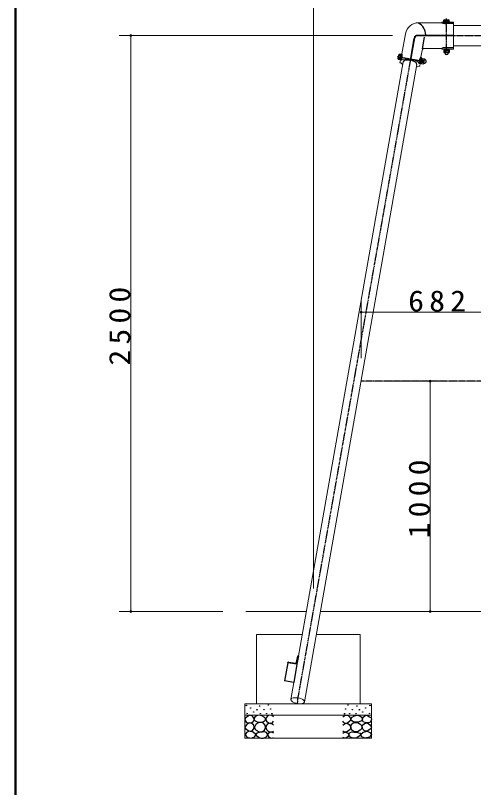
# Model space of a CAD drawing. Units: millimetres at full size. Extents: x -35408 to 0, y -49934 to 13350.
# Drawn here: x -19250 to -17263, y 2136 to 5488 of the extents above; entities that cross this region are included whole.
import ezdxf

# ---------------------------------------------------------------- set-up
doc = ezdxf.new("R2010")
doc.units = ezdxf.units.MM
doc.linetypes.add('USER2', pattern=[6, 3, -1, 1, -1])
for name, color, linetype, lineweight in [('A3図枠', 7, 'Continuous', 25), ('線', 2, 'Continuous', 25), ('補助', 2, 'Continuous', 25)]:
    doc.layers.add(name, color=color, linetype=linetype, lineweight=lineweight)
doc.styles.add('ＭＳ ゴシック', font='')
doc.styles.get('ＭＳ ゴシック').set_extended_font_data('MS Gothic')

# ---------------------------------------------------------------- blocks, each defined once
blk = doc.blocks.new('dimension_origin')
at = {"color": 0, "linetype": 'Continuous', "lineweight": -2}
blk.add_circle((0, 0), 1.25, dxfattribs=at)

msp = doc.modelspace()

# ---------------------------------------------------------------- linework, layer by layer
at = {"layer": 'A3図枠', "lineweight": 50}
msp.add_line((-19250, 13350), (-19250, 0), dxfattribs=at)
at = {"layer": '線'}
for p, q in [((-17390.97, 5467.663), (-17389, 5468.8)), ((-17390.97, 5460.8), (-17390.97, 5467.663)), ((-17389, 5468.8), (-17371, 5468.8)), ((-17385.485, 5460.8), (-17385.485, 5467.663)), ((-17374.515, 5460.8), (-17374.515, 5467.663)), ((-17369.03, 5467.663), (-17371, 5468.8)), ((-17369.03, 5460.8), (-17369.03, 5467.663)), ((-17392, 5460.8), (-17368, 5460.8)), ((-17392, 5458.3), (-17392, 5460.8)), ((-17392, 5458.3), (-17368, 5458.3)), ((-17390.97, 5460.8), (-17369.03, 5460.8)), ((-17350, 5452.509), (-17380, 5452.509)), ((-17368, 5460.8), (-17368, 5458.3)), ((-17350, 5398.95), (-17507.676, 5398.95)), ((-17350, 5401.05), (-17503.882, 5401.05)), ((-17536.758, 5293.122), (-17520.131, 5387.415)), ((-17534.788, 5292.775), (-17517.524, 5390.686)), ((-17484.671, 5342.331), (-17475.679, 5393.331)), ((-17392, 5341.7), (-17368, 5341.7)), ((-17392, 5339.2), (-17392, 5341.7)), ((-17392, 5339.2), (-17368, 5339.2)), ((-17390.97, 5336.2), (-17369.03, 5336.2)), ((-17390.97, 5336.2), (-17390.97, 5327.337)), ((-17390.75, 5339.2), (-17369.25, 5339.2)), ((-17390.75, 5339.2), (-17390.75, 5336.2)), ((-17390.75, 5336.2), (-17369.25, 5336.2)), ((-17385.485, 5336.2), (-17385.485, 5327.337)), ((-17380.167, 5336.2), (-17380.971, 5339.2)), ((-17350, 5347.491), (-17380, 5347.491)), ((-17379.029, 5336.2), (-17379.833, 5339.2)), ((-17374.515, 5336.2), (-17374.515, 5327.337)), ((-17369.25, 5339.2), (-17369.25, 5336.2)), ((-17369.03, 5336.2), (-17369.03, 5327.337)), ((-17368, 5341.7), (-17368, 5339.2)), ((-17589.795, 5298.988), (-17586.669, 5316.714)), ((-17589.017, 5296.851), (-17589.795, 5298.988)), ((-17582.258, 5295.659), (-17589.017, 5296.851)), ((-17581.306, 5301.06), (-17588.065, 5302.252)), ((-17585.207, 5318.457), (-17586.669, 5316.714)), ((-17579.401, 5311.863), (-17586.16, 5313.055)), ((-17578.449, 5317.265), (-17585.207, 5318.457)), ((-17582.437, 5294.644), (-17578.27, 5318.28)), ((-17582.258, 5295.659), (-17578.449, 5317.265)), ((-17579.975, 5294.21), (-17575.808, 5317.845)), ((-17578.27, 5318.28), (-17575.808, 5317.845)), ((-17575.485, 5292.982), (-17572.295, 5311.07)), ((-17498.445, 5279.398), (-17495.255, 5297.486)), ((-17493.805, 5279.016), (-17489.637, 5302.651)), ((-17491.343, 5278.582), (-17487.175, 5302.217)), ((-17491.126, 5279.813), (-17487.392, 5300.986)), ((-17489.637, 5302.651), (-17487.175, 5302.217)), ((-17488.209, 5279.075), (-17484.4, 5300.681)), ((-17488.171, 5279.292), (-17484.438, 5300.465)), ((-17487.392, 5300.986), (-17484.438, 5300.465)), ((-17484.4, 5300.681), (-17475.671, 5299.142)), ((-17478.019, 5279.279), (-17474.894, 5297.005)), ((-17475.671, 5299.142), (-17474.894, 5297.005)), ((-17474.575, 5295.934), (-17475.067, 5296.02)), ((-17390.97, 5327.337), (-17389, 5326.2)), ((-17389, 5326.2), (-17371, 5326.2)), ((-17388, 5325.7), (-17388, 5326.2)), ((-17372, 5325.7), (-17372, 5326.2)), ((-17369.03, 5327.337), (-17371, 5326.2)), ((-17579.975, 5294.21), (-17582.437, 5294.644)), ((-17491.343, 5278.582), (-17493.805, 5279.016)), ((-17491.126, 5279.813), (-17488.171, 5279.292)), ((-17486.334, 5289.713), (-17489.428, 5289.443)), ((-17486.136, 5290.835), (-17489.23, 5290.564)), ((-17488.209, 5279.075), (-17479.481, 5277.536)), ((-17487.257, 5284.477), (-17478.529, 5282.938)), ((-17485.352, 5295.28), (-17476.624, 5293.741)), ((-17479.481, 5277.536), (-17478.019, 5279.279)), ((-17477.353, 5280.177), (-17477.846, 5280.263)), ((-18030.453, 2678.956), (-18025.665, 2706.111)), ((-18022.363, 2707.559), (-18028.739, 2671.401)), ((-18023.348, 2707.733), (-18022.363, 2707.559)), ((-18068.227, 2677.779), (-18082.186, 2598.615)), ((-18068.227, 2677.779), (-18068.108, 2678.52)), ((-18028.739, 2671.401), (-18068.227, 2677.779)), ((-18065.814, 2680.175), (-18035.602, 2675.295)), ((-18028.739, 2671.401), (-18042.698, 2592.237)), ((-18042.698, 2592.237), (-18082.186, 2598.615))]:
    msp.add_line(p, q, dxfattribs=at)
at = {"layer": '線', "color": 20, "linetype": 'USER2'}
for p, q in [((-17380, 5325), (-17380, 5475)), ((-18025.969, 2512.909), (-17517.216, 5398.191)), ((-17515, 5400), (-14780, 5400)), ((-17593.895, 5308.849), (-17475.718, 5288.012)), ((-11809.329, 3900), (-17750.671, 3900)), ((-18025.969, 2512.909), (-18028.048, 2501.117))]:
    msp.add_line(p, q, dxfattribs=at)
at = {"layer": '線', "color": 7, "lineweight": 13}
for p, q in [((-17400, 5456.05), (-17500.95, 5456.05)), ((-17400, 5456.05), (-17400, 5458.3)), ((-17400, 5458.3), (-17350, 5458.3)), ((-17350, 5401.05), (-17350, 5458.3)), ((-17350, 5444.55), (-17125, 5444.55)), ((-17573.317, 5320.453), (-17557.822, 5408.328)), ((-17350, 5341.7), (-17350, 5398.95)), ((-17491.086, 5305.953), (-17485.843, 5335.686)), ((-17400, 5343.95), (-17475.995, 5343.95)), ((-17400, 5341.7), (-17400, 5343.95)), ((-17350, 5341.7), (-17400, 5341.7)), ((-17350, 5355.45), (-17125, 5355.45)), ((-17580.05, 5293.787), (-17575.287, 5320.8)), ((-17575.287, 5320.8), (-17573.317, 5320.453)), ((-17493.879, 5278.593), (-17489.116, 5305.606)), ((-17491.086, 5305.953), (-17489.116, 5305.606)), ((-18055.759, 2518.162), (-17567.786, 5285.596)), ((-17996.178, 2507.656), (-17508.205, 5275.09)), ((-17582.112, 5282.093), (-17580.05, 5293.787)), ((-17582.112, 5282.093), (-17577.547, 5281.288)), ((-17580.05, 5293.787), (-17575.485, 5292.982)), ((-17500.507, 5267.704), (-17495.941, 5266.899)), ((-17498.445, 5279.398), (-17493.879, 5278.593)), ((-17495.941, 5266.899), (-17493.879, 5278.593)), ((-17988.431, 2900), (-18250, 2900)), ((-14810.25, 2900), (-17926.998, 2900)), ((-18205, 2800), (-18205, 2500)), ((-18006.064, 2800), (-18205, 2800)), ((-17755, 2800), (-17944.63, 2800)), ((-17755, 2500), (-17755, 2800)), ((-18055.759, 2518.162), (-18055.446, 2519.936)), ((-18255, 2500), (-18255, 2350)), ((-18255, 2500), (-17705, 2500)), ((-17996.178, 2507.656), (-17995.867, 2509.424)), ((-17705, 2350), (-17705, 2500)), ((-18255, 2450), (-17705, 2450)), ((-18255, 2350), (-17705, 2350))]:
    msp.add_line(p, q, dxfattribs=at)
at = {"layer": '線'}
for centre, radius, start, end in [((-17388.227, 5462.913), 5.485, 60.00001, 119.99999), ((-17380, 5455.004), 13.796, 66.57346, 113.42654), ((-17371.773, 5462.913), 5.485, 60.00001, 119.99999), ((-17528.032, 5403.075), 57.75, 359.97487, 61.96716), ((-17503.882, 5384.55), 16.5, 90, 170), ((-17507.676, 5388.95), 10, 90, 170), ((-17583.863, 5298.726), 5.485, 140.00001, 199.99999), ((-17574.646, 5305.455), 13.796, 146.57346, 193.42654), ((-17581.006, 5314.931), 5.485, 140.00001, 199.99999), ((-17590.105, 5313.877), 18.029, 351.04288, 21.38987), ((-17477.56, 5294.032), 18.029, 138.61013, 168.95712), ((-17475.964, 5288.055), 8, 260, 80), ((-17480.825, 5297.266), 5.485, 320.00001, 19.99999), ((-17388.227, 5332.087), 5.485, 240.00001, 299.99999), ((-17380, 5325.7), 8, 180, 0), ((-17380, 5339.996), 13.796, 246.57346, 293.42654), ((-17371.773, 5332.087), 5.485, 240.00001, 299.99999), ((-17483.683, 5281.062), 5.485, 320.00001, 19.99999), ((-17490.043, 5290.538), 13.796, 326.57346, 13.42654), ((-18023.696, 2705.763), 2, 80, 170), ((-18066.133, 2678.201), 2, 80.8241, 170.8241), ((-18034.885, 2679.738), 4.5, 260.8241, 350)]:
    msp.add_arc(centre, radius, start, end, dxfattribs=at)
at = {"layer": '線', "color": 7, "lineweight": 13}
for centre, radius in [((-17500.95, 5398.3), 57.75), ((-17475.995, 5333.95), 10)]:
    msp.add_arc(centre, radius, 90, 170, dxfattribs=at)
at = {"layer": '線'}
for centre, major_axis, ratio, start_param, end_param in [((-17380, 5456.05), (-20, 0), 0.177056, 0, 1.57079633), ((-17380, 5343.95), (-20, 0), 0.177056, 4.71238898, 6.28318531), ((-17535.78, 5279.952), (-32.006, 5.644), 0.39582, 4.8125564, 6.28318531), ((-17540.211, 5280.734), (-32.006, 5.644), 0.39582, 3.14159265, 4.61222156)]:
    msp.add_ellipse(centre, major_axis=major_axis, ratio=ratio, start_param=start_param, end_param=end_param, dxfattribs=at)
at = {"layer": '線', "color": 7, "lineweight": 13}
for centre, start_param, end_param in [((-17535.78, 5279.952), 4.78631995, 5.93530156), ((-17540.211, 5280.734), 3.4894764, 4.63845801), ((-17535.78, 5279.952), 0.34788439, 0.7397511), ((-17540.211, 5280.734), 2.40184155, 2.79370826)]:
    msp.add_ellipse(centre, major_axis=(-43.332, 7.641), ratio=0.39582, start_param=start_param, end_param=end_param, dxfattribs=at)
msp.add_ellipse((-18025.969, 2512.909), major_axis=(29.79, -5.253), ratio=0.39582, dxfattribs=at)
at = {"layer": '補助', "lineweight": 13}
for p, q in [((-17957.714, 3000), (-17957.714, 7018.8)), ((-17615, 5400), (-18800, 5400)), ((-18750, 2900), (-18750, 5400)), ((-17750.671, 4000), (-17750.671, 4250)), ((-17750.671, 4200), (-17068.308, 4200)), ((-17650.671, 3900), (-17400.671, 3900)), ((-17450.671, 3900), (-17450.671, 2900)), ((-18350, 2900), (-18800, 2900)), ((-17650.671, 2900), (-17400.671, 2900))]:
    msp.add_line(p, q, dxfattribs=at)
at = {"layer": '補助'}
for points in [[(-18232.551, 2449.402), (-18239.014, 2446.862), (-18245.225, 2443.382), (-18251.083, 2439.344), (-18254.731, 2433.877), (-18253.719, 2426.294), (-18248.711, 2419.935), (-18241.845, 2417.345), (-18234.136, 2417.084), (-18226.523, 2417.688), (-18220.194, 2420.252), (-18216.442, 2425.538), (-18215.125, 2431.976), (-18215.973, 2437.181), (-18218.927, 2442.115), (-18225.087, 2446.942)], [(-18193.127, 2449.493), (-18198.032, 2448.876), (-18203.669, 2446.79), (-18211.64, 2441.002), (-18215.292, 2434.086), (-18214.417, 2430.124), (-18210.696, 2425.707), (-18201.205, 2420.934), (-18191.235, 2419.49), (-18183.885, 2419.318), (-18176.369, 2420.842), (-18168.77, 2425.456), (-18165.016, 2431.653), (-18165.986, 2436.306), (-18170.693, 2441.654), (-18181.361, 2447.861)], [(-17766.873, 2449.493), (-17761.968, 2448.876), (-17756.331, 2446.79), (-17748.36, 2441.002), (-17744.708, 2434.086), (-17745.583, 2430.124), (-17749.304, 2425.707), (-17758.795, 2420.934), (-17768.765, 2419.49), (-17776.115, 2419.318), (-17783.631, 2420.842), (-17791.23, 2425.456), (-17794.984, 2431.653), (-17794.014, 2436.306), (-17789.307, 2441.654), (-17778.639, 2447.861)], [(-17727.449, 2449.402), (-17720.986, 2446.862), (-17714.775, 2443.382), (-17708.917, 2439.344), (-17705.269, 2433.877), (-17706.281, 2426.294), (-17711.289, 2419.935), (-17718.155, 2417.345), (-17725.864, 2417.084), (-17733.477, 2417.688), (-17739.806, 2420.252), (-17743.558, 2425.538), (-17744.875, 2431.976), (-17744.027, 2437.181), (-17741.073, 2442.115), (-17734.913, 2446.942)], [(-18235.086, 2416.45), (-18240.415, 2413.657), (-18245.859, 2409.479), (-18252.308, 2402.659), (-18254.731, 2395.855), (-18251.103, 2391.027), (-18244.592, 2386.666), (-18237.954, 2382.379), (-18231.284, 2380.329), (-18223.64, 2382.776), (-18217.343, 2389.201), (-18214.236, 2397.478), (-18215.759, 2405.994), (-18223.917, 2413.245)], [(-18205.831, 2385.163), (-18193.242, 2378.307), (-18179.883, 2377.324), (-18169.599, 2384.778), (-18164.747, 2396.515), (-18167.027, 2407.293), (-18173.936, 2415.436), (-18182.761, 2418.869), (-18193.938, 2417.598), (-18207.692, 2409.543), (-18213.669, 2398.678), (-18211.034, 2391.484)], [(-17754.169, 2385.163), (-17766.758, 2378.307), (-17780.117, 2377.324), (-17790.401, 2384.778), (-17795.253, 2396.515), (-17792.973, 2407.293), (-17786.064, 2415.436), (-17777.239, 2418.869), (-17766.062, 2417.598), (-17752.308, 2409.543), (-17746.331, 2398.678), (-17748.966, 2391.484)], [(-17724.914, 2416.45), (-17719.585, 2413.657), (-17714.141, 2409.479), (-17707.692, 2402.659), (-17705.269, 2395.855), (-17708.897, 2391.027), (-17715.408, 2386.666), (-17722.046, 2382.379), (-17728.716, 2380.329), (-17736.36, 2382.776), (-17742.657, 2389.201), (-17745.764, 2397.478), (-17744.241, 2405.994), (-17736.083, 2413.245)], [(-18235.905, 2380.517), (-18247.225, 2374.498), (-18254.036, 2365.683), (-18245.549, 2354.413), (-18227.114, 2350.299), (-18212.761, 2356.41), (-18207.335, 2366.782), (-18218.117, 2375.89)], [(-17724.095, 2380.517), (-17712.775, 2374.498), (-17705.964, 2365.683), (-17714.451, 2354.413), (-17732.886, 2350.299), (-17747.239, 2356.41), (-17752.665, 2366.782), (-17741.883, 2375.89)], [(-18178.802, 2376.373), (-18186.337, 2376.999), (-18194.479, 2375.562), (-18203.406, 2371.504), (-18207.723, 2366.102), (-18205.037, 2361.419), (-18199.074, 2356.912), (-18192.595, 2353.068), (-18185.289, 2350.695), (-18173.44, 2350.928), (-18163.124, 2355.02), (-18158.421, 2359.827), (-18156.367, 2365.561), (-18157.427, 2370.709), (-18161.503, 2375.292), (-18169.901, 2377.832)], [(-17781.198, 2376.373), (-17773.663, 2376.999), (-17765.521, 2375.562), (-17756.594, 2371.504), (-17752.277, 2366.102), (-17754.963, 2361.419), (-17760.926, 2356.912), (-17767.405, 2353.068), (-17774.711, 2350.695), (-17786.56, 2350.928), (-17796.876, 2355.02), (-17801.579, 2359.827), (-17803.633, 2365.561), (-17802.573, 2370.709), (-17798.497, 2375.292), (-17790.099, 2377.832)]]:
    msp.add_lwpolyline(points, close=True, dxfattribs=at)
for points in [[(-18130, 2443.299), (-18138.427, 2448.154), (-18147.11, 2449.636), (-18152.73, 2447.948), (-18157.883, 2444.249), (-18162.355, 2438.941), (-18164.22, 2432.209), (-18160.552, 2423.439), (-18152.496, 2417), (-18144.197, 2414.621), (-18136.971, 2415.733), (-18132.921, 2419.109), (-18130, 2423.654)], [(-17830, 2443.299), (-17821.573, 2448.154), (-17812.89, 2449.636), (-17807.27, 2447.948), (-17802.117, 2444.249), (-17797.645, 2438.941), (-17795.78, 2432.209), (-17799.448, 2423.439), (-17807.504, 2417), (-17815.803, 2414.621), (-17823.029, 2415.733), (-17827.079, 2419.109), (-17830, 2423.654)], [(-18130.317, 2407.178), (-18137.457, 2412.64), (-18145.526, 2415.099), (-18152.231, 2413.875), (-18158.199, 2410.03), (-18162.592, 2404.249), (-18164.22, 2397.039), (-18161.556, 2388.431), (-18155.348, 2381.513), (-18147.709, 2377.642), (-18140.139, 2376.761), (-18134.985, 2378.2), (-18130.317, 2380.88)], [(-17829.683, 2407.178), (-17822.543, 2412.64), (-17814.474, 2415.099), (-17807.769, 2413.875), (-17801.801, 2410.03), (-17797.408, 2404.249), (-17795.78, 2397.039), (-17798.444, 2388.431), (-17804.652, 2381.513), (-17812.291, 2377.642), (-17819.861, 2376.761), (-17825.015, 2378.2), (-17829.683, 2380.88)], [(-18130, 2372.642), (-18136.018, 2375.96), (-18143.307, 2376.761), (-18152.024, 2372.427), (-18156.298, 2365.671), (-18155.686, 2362.001), (-18152.813, 2357.75), (-18145.651, 2352.278), (-18138.238, 2350.462), (-18133.942, 2351.514), (-18130, 2353.631)], [(-17830, 2372.642), (-17823.982, 2375.96), (-17816.693, 2376.761), (-17807.976, 2372.427), (-17803.702, 2365.671), (-17804.314, 2362.001), (-17807.187, 2357.75), (-17814.349, 2352.278), (-17821.762, 2350.462), (-17826.058, 2351.514), (-17830, 2353.631)]]:
    msp.add_lwpolyline(points, dxfattribs=at)
for centre in [(-18248.394, 2492.177), (-18229.383, 2480.77), (-18191.044, 2489.959), (-18152.583, 2494.091), (-17807.417, 2494.091), (-17768.956, 2489.959), (-17730.617, 2480.77), (-17711.606, 2492.177), (-18245.225, 2457.323), (-18216.392, 2463.977), (-18202.451, 2473.483), (-18187.559, 2456.373), (-18171.504, 2473.549), (-18159.881, 2456.521), (-18142.582, 2477.063), (-18137.717, 2455.98), (-17822.283, 2455.98), (-17817.418, 2477.063), (-17800.119, 2456.521), (-17788.496, 2473.549), (-17772.441, 2456.373), (-17757.549, 2473.483), (-17743.608, 2463.977), (-17714.775, 2457.323)]:
    msp.add_circle(centre, 1, dxfattribs=at)

# ---------------------------------------------------------------- block references
at = {"layer": '補助', "lineweight": 13, "xscale": 3.33, "yscale": 3.33}
for p, rotation in [((-18750, 5400), 270), ((-17450.671, 3900), 270), ((-18750, 2900), 90), ((-17450.671, 2900), 90)]:
    msp.add_blockref('dimension_origin', p, dxfattribs=dict(at, rotation=rotation))
msp.add_blockref('dimension_origin', (-17750.671, 4200), dxfattribs=at)

# ---------------------------------------------------------------- texts
at = {"layer": '補助', "char_height": 91.64, "attachment_point": 8, "rotation": 90, "style": 'ＭＳ ゴシック'}
for s, insert in [('\\T1.33;\\W1.1;2500', (-18751, 4150)), ('\\T1.33;\\W1.1;1000', (-17451.671, 3400))]:
    msp.add_mtext(s, dxfattribs=dict(at, insert=insert))
at = {"layer": '補助', "insert": (-17409.489, 4201), "char_height": 91.64, "attachment_point": 8, "style": 'ＭＳ ゴシック'}
msp.add_mtext('\\T1.33;\\W1.1;682', dxfattribs=at)

doc.saveas('drawing.dxf')
